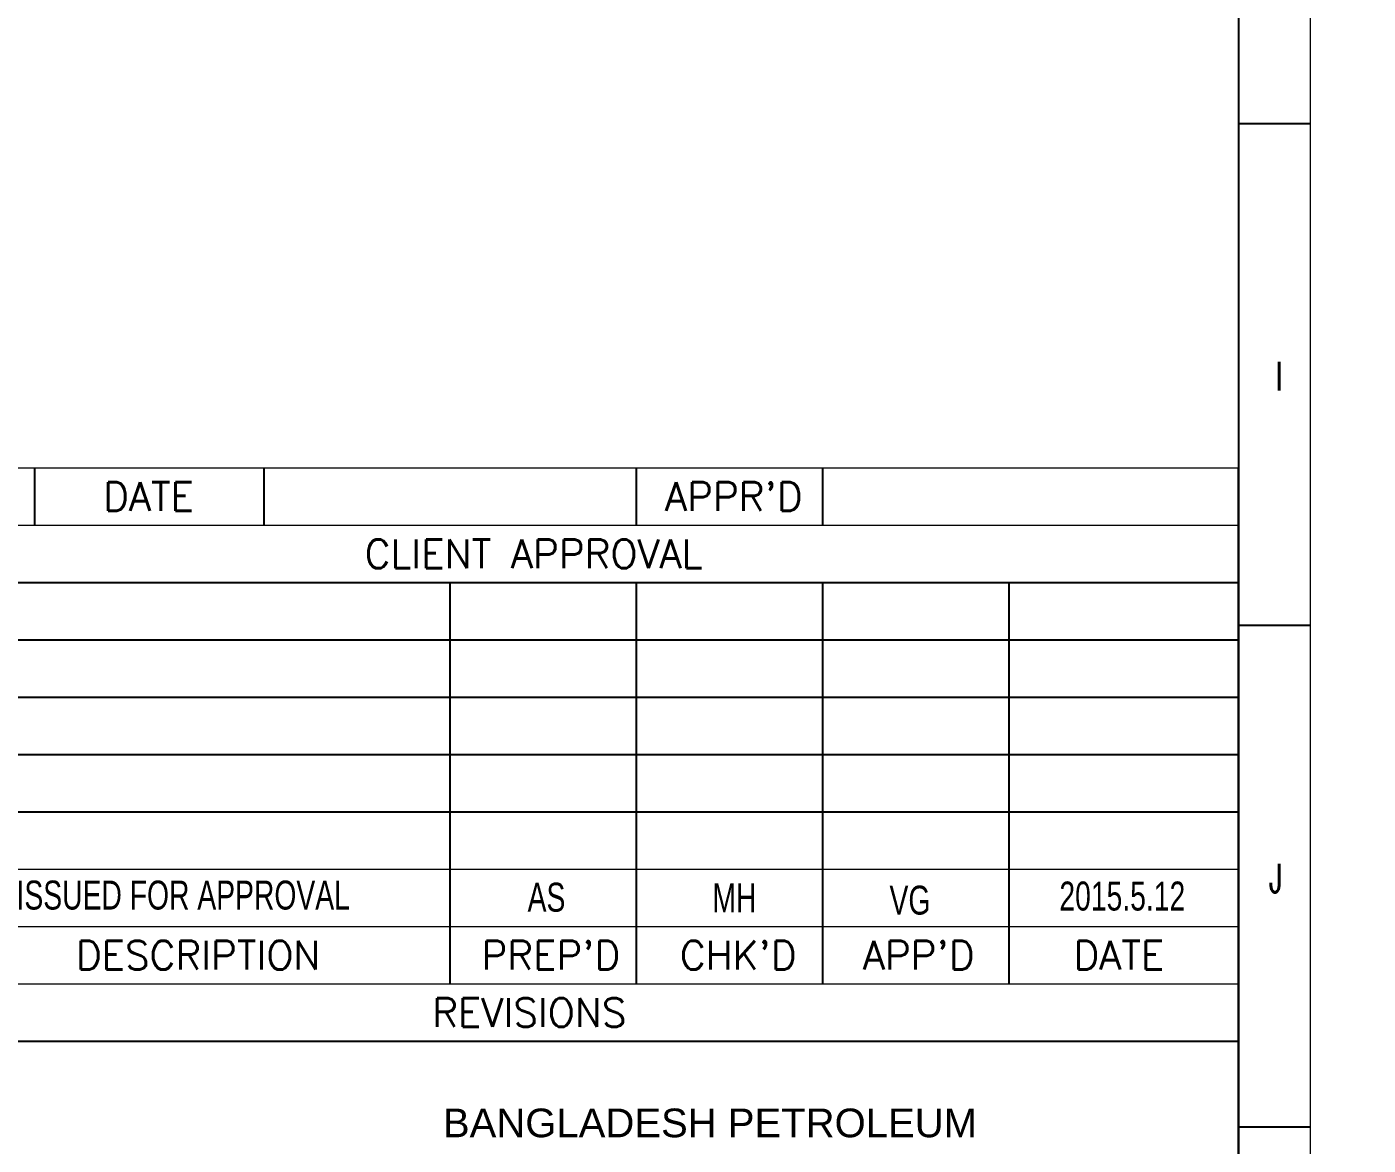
# Model space of a CAD drawing. Header units: inches. Extents: x 21 to 120937, y -15239 to 12027.
# Drawn here: x 1988.2 to 2122.9, y 1092.2 to 1204.5 of the extents above; entities that cross this region are included whole.
import ezdxf

# ---------------------------------------------------------------- set-up
doc = ezdxf.new("R2010")
doc.units = ezdxf.units.IN
doc.header["$MEASUREMENT"] = 0
doc.layers.add('TEG BORDER', color=7, linetype='Continuous')
doc.styles.get("Standard").update_dxf_attribs({"font": 'arial.ttf'})
doc.styles.add('TEG BORDER', font='txt_qlt.shx', dxfattribs={"width": 0.7, "bigfont": 'hztxt.shx'})

# ---------------------------------------------------------------- blocks, each defined once
blk = doc.blocks.new('240 BORDER A2')
for p, q in [((594, 140), (589, 140)), ((589, 5), (589, 116)), ((594, 105), (589, 105)), ((594, 70), (589, 70))]:
    blk.add_line(p, q)
at = {"color": 5, "lineweight": 15}
blk.add_lwpolyline([(0, 420), (594, 420), (594, 0), (0, 0)], close=True, dxfattribs=at)
blk.add_lwpolyline([(5, 415), (589, 415), (589, 5), (5, 5)], close=True)
at = {"layer": 'TEG BORDER', "lineweight": 15}
for p, q in [((489, 116), (589, 116)), ((489, 112), (589, 112)), ((489, 88), (589, 88)), ((489, 88), (589, 88)), ((489, 84), (589, 84)), ((489, 80), (589, 80))]:
    blk.add_line(p, q, dxfattribs=at)
at = {"layer": 'TEG BORDER'}
for p, q in [((505, 116), (505, 112)), ((521, 116), (521, 112)), ((547, 112), (547, 116)), ((560, 112), (560, 116)), ((489, 108), (589, 108)), ((534, 80), (534, 108)), ((547, 80), (547, 108)), ((560, 80), (560, 108)), ((573, 80), (573, 108)), ((489, 104), (589, 104)), ((489, 100), (589, 100)), ((489, 96), (589, 96)), ((489, 92), (589, 92)), ((489, 76), (589, 76))]:
    blk.add_line(p, q, dxfattribs=at)
at = {"color": 7, "linetype": 'Continuous', "lineweight": -3}
blk.add_text('BANGLADESH PETROLEUM', height=2, dxfattribs=at).set_placement((533.503, 69.307))
at = {"char_height": 2, "width": 2, "attachment_point": 3, "style": 'TEG BORDER'}
for s, insert in [('I', (592.09, 123.389)), ('J', (592.09, 88.389))]:
    blk.add_mtext(s, dxfattribs=dict(at, insert=insert))
at = {"layer": 'TEG BORDER', "style": 'TEG BORDER'}
for s, p in [('DATE', (509.8, 113)), ("APPR'D", (548.993, 113)), ('CLIENT APPROVAL', (528.047, 109)), ('DESCRIPTION', (507.9, 81)), ("PREP'D", (536.193, 81)), ("CHK'D", (550.035, 81)), ("APP'D", (562.793, 81)), ('DATE', (577.489, 81)), ('REVISIONS', (532.76, 77))]:
    blk.add_text(s, height=2, dxfattribs=at).set_placement(p)
at = {"layer": 'TEG BORDER', "width": 0.7}
for s, height, p in [('ISSUED FOR APPROVAL', 2.01879, (503.757, 85.191)), ('AS', 2.0188, (539.411, 85.043)), ('2015.5.12', 2.0188, (576.506, 85.123)), ('MH', 2.0188, (552.304, 84.992)), ('VG', 2.0188, (564.657, 84.838))]:
    blk.add_text(s, height=height, dxfattribs=at).set_placement(p)

msp = doc.modelspace()

# ---------------------------------------------------------------- block references
at = {"xscale": 1.44, "yscale": 1.44, "zscale": 1.44}
msp.add_blockref('240 BORDER A2', (1261.71, 993.15), dxfattribs=at)

doc.saveas('drawing.dxf')
